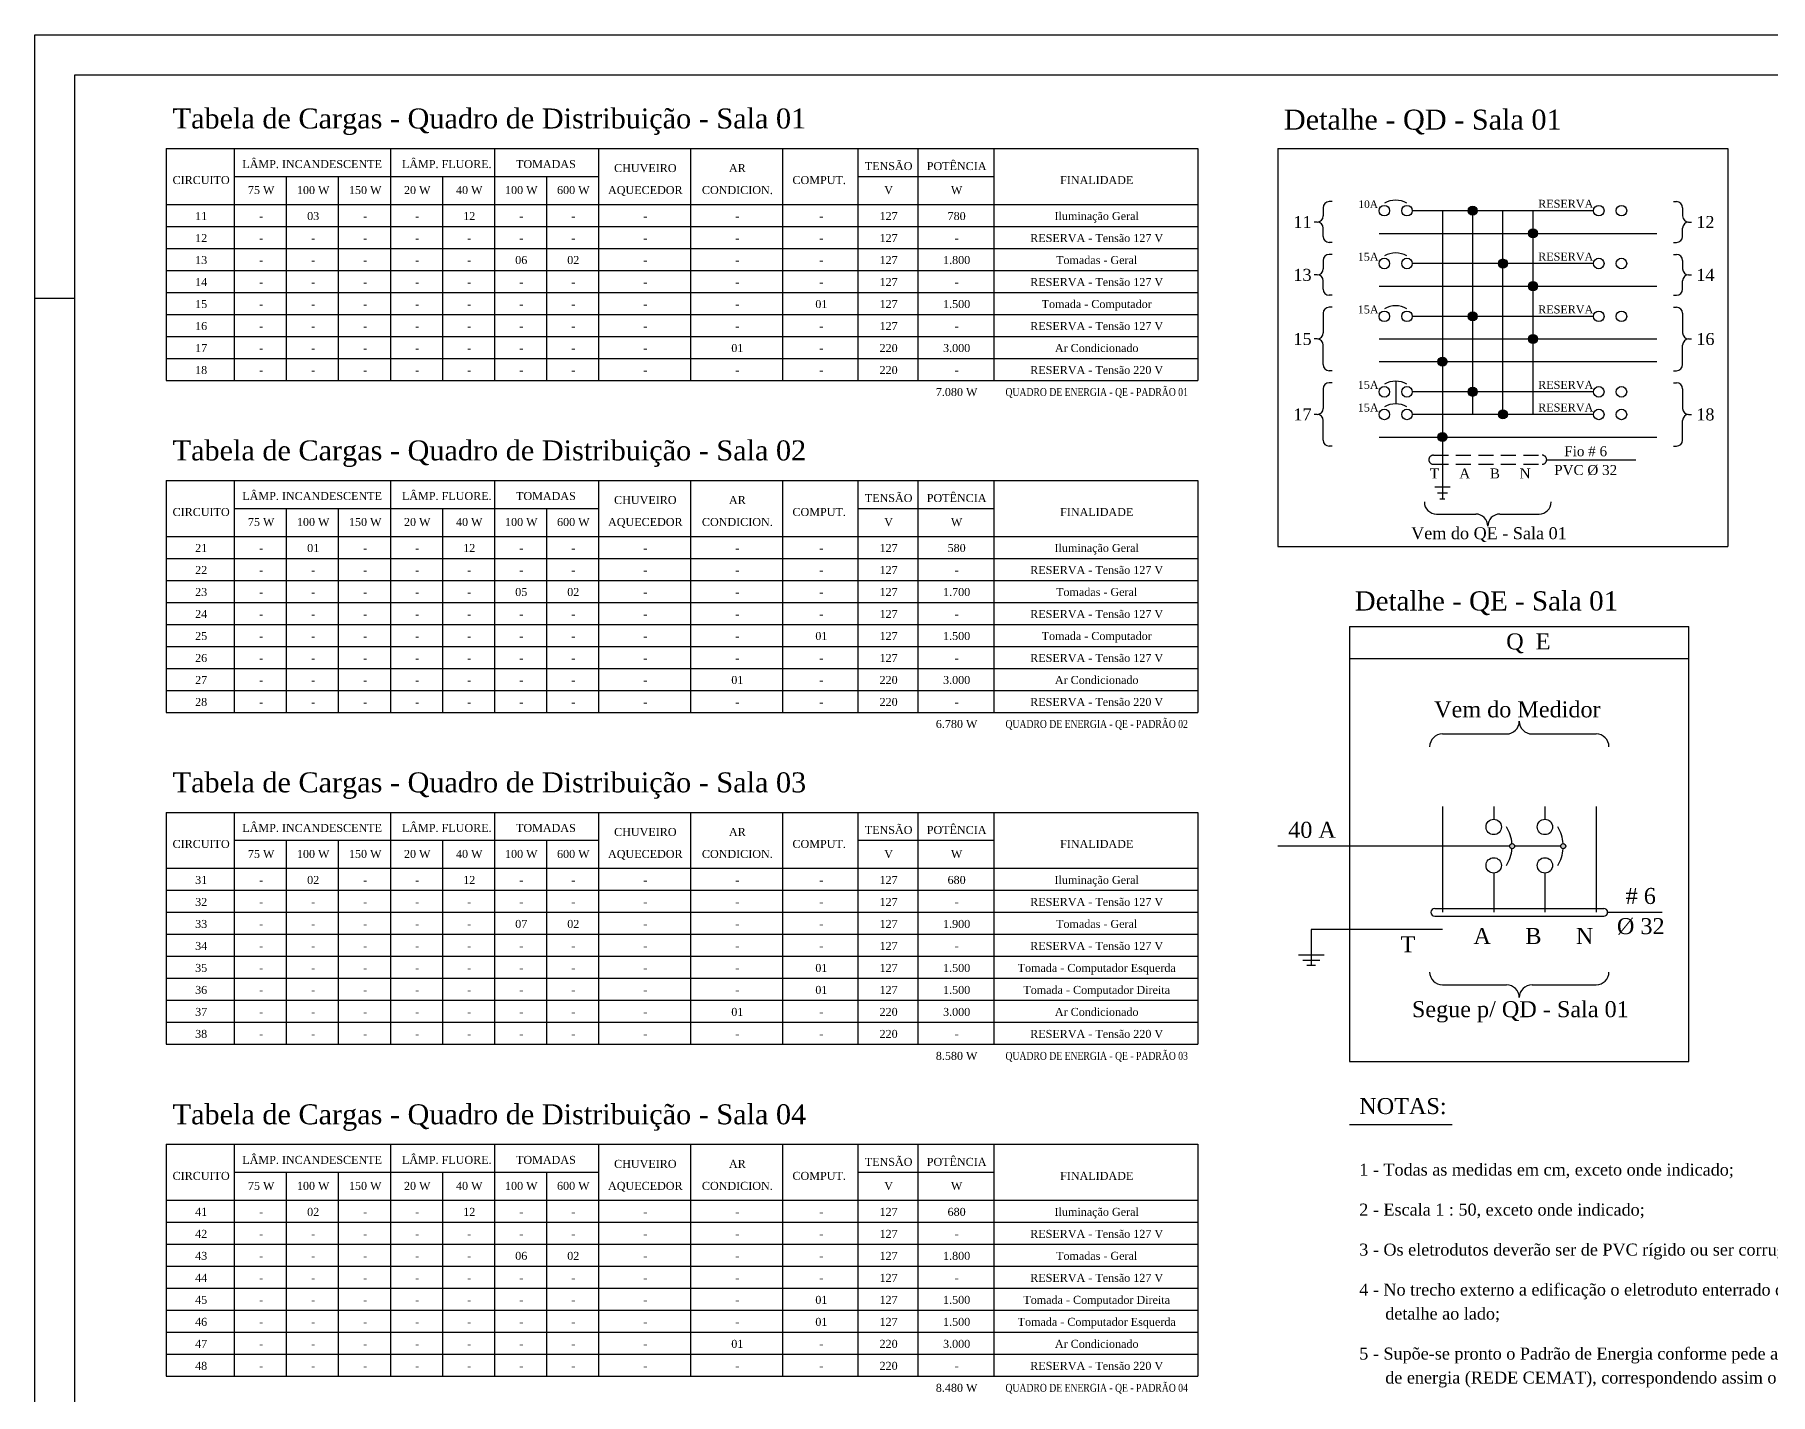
# Model space of a CAD drawing. Header units: millimetres. Extents: x 8900 to 13100, y 733 to 4033.
# Drawn here: x 8975 to 11143, y 2333 to 4033 of the extents above; entities that cross this region are included whole.
import ezdxf
from ezdxf.enums import TextEntityAlignment as Align

# ---------------------------------------------------------------- set-up
doc = ezdxf.new("R2010")
doc.units = ezdxf.units.MM
doc.linetypes.add('HIDDEN', pattern=[0.375, 0.25, -0.125])
for name, color, linetype in [('002 - 0.150', 2, 'Continuous'), ('003 - 0.250', 3, 'Continuous'), ('004 - 0.350', 4, 'Continuous'), ('006 - 0.500', 6, 'Continuous'), ('010 - 0.050', 10, 'Continuous'), ('014 - 1.000', 14, 'Continuous')]:
    doc.layers.add(name, color=color, linetype=linetype)
doc.styles.add('style1', font='BOOKOS.TTF')
doc.styles.add('style2', font='BOOKOSBI.TTF')

msp = doc.modelspace()

# ---------------------------------------------------------------- hatches: boundary and pattern name
at = {"layer": '004 - 0.350', "ltscale": 2.5}
for points in [[(10777.18, 3812.88, 1), (10765.86, 3812.88, 1)], [(10852.66, 3784.58, 1), (10841.34, 3784.58, 1)], [(10814.92, 3746.85, 1), (10803.6, 3746.85, 1)], [(10852.66, 3718.54, 1), (10841.34, 3718.54, 1)], [(10777.18, 3680.81, 1), (10765.86, 3680.81, 1)], [(10852.66, 3652.51, 1), (10841.34, 3652.51, 1)], [(10739.45, 3624.2, 1), (10728.13, 3624.2, 1)], [(10777.18, 3586.47, 1), (10765.86, 3586.47, 1)], [(10814.92, 3558.17, 1), (10803.6, 3558.17, 1)], [(10739.45, 3529.86, 1), (10728.13, 3529.86, 1)]]:
    msp.add_hatch(color=256, dxfattribs=at).paths.add_polyline_path(points)
at = {"layer": '010 - 0.050', "ltscale": 2.5}
h = msp.add_hatch(color=256, dxfattribs=at)
h.paths.add_polyline_path([(10817.56, 3018.41, 1), (10823.96, 3018.41, 1)])
h.paths.add_polyline_path([(10881.56, 3018.41, 1), (10887.96, 3018.41, 1)])

# ---------------------------------------------------------------- linework, layer by layer
at = {"layer": '002 - 0.150'}
for p, q in [((8974.75, 4032.94), (13099.75, 4032.94)), ((8974.75, 2204.55), (8974.75, 4032.94))]:
    msp.add_line(p, q, dxfattribs=at)
at = {"layer": '002 - 0.150', "ltscale": 2.5}
for p, q in [((10528.13, 3890.71), (10528.13, 3393.07)), ((10528.13, 3890.71), (11090.39, 3890.71)), ((11090.39, 3890.71), (11090.39, 3393.07)), ((9139.13, 3793.21), (10428.13, 3793.21)), ((9139.13, 3765.71), (10428.13, 3765.71)), ((9139.13, 3738.21), (10428.13, 3738.21)), ((9139.13, 3710.71), (10428.13, 3710.71)), ((9024.75, 3702.94), (8974.75, 3702.94)), ((9139.13, 3683.21), (10428.13, 3683.21)), ((9139.13, 3655.71), (10428.13, 3655.71)), ((9139.13, 3628.21), (10428.13, 3628.21)), ((10528.13, 3393.07), (11090.39, 3393.07)), ((9139.13, 3378.21), (10428.13, 3378.21)), ((9139.13, 3350.71), (10428.13, 3350.71)), ((9139.13, 3323.21), (10428.13, 3323.21)), ((9139.13, 3295.71), (10428.13, 3295.71)), ((10617.78, 3293.07), (10617.78, 2749.07)), ((10617.78, 3293.07), (11041.78, 3293.07)), ((11041.78, 2749.07), (11041.78, 3293.07)), ((9139.13, 3268.21), (10428.13, 3268.21)), ((10617.78, 3253.07), (11041.78, 3253.07)), ((9139.13, 3240.71), (10428.13, 3240.71)), ((9139.13, 3213.21), (10428.13, 3213.21)), ((9139.13, 2963.21), (10428.13, 2963.21)), ((9139.13, 2935.71), (10428.13, 2935.71)), ((9139.13, 2908.21), (10428.13, 2908.21)), ((9139.13, 2880.71), (10428.13, 2880.71)), ((9139.13, 2853.21), (10428.13, 2853.21)), ((9139.13, 2825.71), (10428.13, 2825.71)), ((9139.13, 2798.21), (10428.13, 2798.21)), ((10617.78, 2749.07), (11041.78, 2749.07)), ((9139.13, 2548.21), (10428.13, 2548.21)), ((9139.13, 2520.71), (10428.13, 2520.71)), ((9139.13, 2493.21), (10428.13, 2493.21)), ((9139.13, 2465.71), (10428.13, 2465.71)), ((9139.13, 2438.21), (10428.13, 2438.21)), ((9139.13, 2410.71), (10428.13, 2410.71)), ((9139.13, 2383.21), (10428.13, 2383.21))]:
    msp.add_line(p, q, dxfattribs=at)
at = {"layer": '003 - 0.250', "ltscale": 2.5}
for p, q in [((10596.05, 3824.2), (10592.28, 3824.2)), ((11022.47, 3824.2), (11026.24, 3824.2)), ((11022.47, 3824.2), (11022.47, 3824.2)), ((10577.18, 3798.73), (10573.41, 3798.73)), ((10577.18, 3798.73), (10573.41, 3798.73)), ((10584.73, 3816.66), (10584.73, 3806.28)), ((11033.79, 3816.66), (11033.79, 3806.28)), ((11041.34, 3798.73), (11045.11, 3798.73)), ((11041.34, 3798.73), (11045.11, 3798.73)), ((10584.73, 3780.81), (10584.73, 3791.19)), ((11033.79, 3780.81), (11033.79, 3791.19)), ((10596.05, 3773.26), (10592.28, 3773.26)), ((10596.05, 3758.17), (10592.28, 3758.17)), ((11022.47, 3773.26), (11026.24, 3773.26)), ((11022.47, 3773.26), (11022.47, 3773.26)), ((11022.47, 3758.17), (11026.24, 3758.17)), ((11022.47, 3758.17), (11022.47, 3758.17)), ((10577.18, 3732.69), (10573.41, 3732.69)), ((10577.18, 3732.69), (10573.41, 3732.69)), ((10584.73, 3750.62), (10584.73, 3740.24)), ((11033.79, 3750.62), (11033.79, 3740.24)), ((11041.34, 3732.69), (11045.11, 3732.69)), ((11041.34, 3732.69), (11045.11, 3732.69)), ((10584.73, 3714.77), (10584.73, 3725.15)), ((11033.79, 3714.77), (11033.79, 3725.15)), ((10596.05, 3707.22), (10592.28, 3707.22)), ((10596.05, 3692.13), (10592.28, 3692.13)), ((11022.47, 3707.22), (11026.24, 3707.22)), ((11022.47, 3707.22), (11022.47, 3707.22)), ((11022.47, 3692.13), (11026.24, 3692.13)), ((11022.47, 3692.13), (11022.47, 3692.13)), ((10584.73, 3684.58), (10584.73, 3660.05)), ((11033.79, 3684.58), (11033.79, 3660.05)), ((10577.18, 3652.51), (10573.41, 3652.51)), ((10577.18, 3652.51), (10573.41, 3652.51)), ((10584.73, 3620.43), (10584.73, 3644.96)), ((11033.79, 3620.43), (11033.79, 3644.96)), ((11041.34, 3652.51), (11045.11, 3652.51)), ((11041.34, 3652.51), (11045.11, 3652.51)), ((10596.05, 3612.88), (10592.28, 3612.88)), ((11022.47, 3612.88), (11026.24, 3612.88)), ((11022.47, 3612.88), (11022.47, 3612.88)), ((10584.73, 3590.24), (10584.73, 3565.71)), ((10596.05, 3597.79), (10592.28, 3597.79)), ((11022.47, 3597.79), (11026.24, 3597.79)), ((11033.79, 3590.24), (11033.79, 3565.71)), ((10577.18, 3558.17), (10573.41, 3558.17)), ((10577.18, 3558.17), (10573.41, 3558.17)), ((11041.34, 3558.17), (11045.11, 3558.17)), ((11041.34, 3558.17), (11045.11, 3558.17)), ((10584.73, 3526.09), (10584.73, 3550.62)), ((11033.79, 3526.09), (11033.79, 3550.62)), ((10596.05, 3518.54), (10592.28, 3518.54)), ((11022.47, 3518.54), (11026.24, 3518.54)), ((10726.24, 3433.64), (10775.3, 3433.64)), ((10805.49, 3433.64), (10854.54, 3433.64)), ((10733.78, 3158.67), (10813.78, 3158.67)), ((10845.78, 3158.67), (10925.78, 3158.67)), ((10733.78, 2845.07), (10813.78, 2845.07)), ((10845.78, 2845.07), (10925.78, 2845.07))]:
    msp.add_line(p, q, dxfattribs=at)
for centre, radius, start, end in [((10592.28, 3816.66), 7.55, 90, 180), ((11026.24, 3816.66), 7.55, 0, 90), ((10577.18, 3806.28), 7.55, 270, 0), ((10577.18, 3791.19), 7.55, 0, 90), ((11041.34, 3806.28), 7.55, 180, 270), ((11041.34, 3791.19), 7.55, 90, 180), ((10592.28, 3780.81), 7.55, 180, 270), ((11026.24, 3780.81), 7.55, 270, 0), ((10592.28, 3750.62), 7.55, 90, 180), ((11026.24, 3750.62), 7.55, 0, 90), ((10577.18, 3740.24), 7.55, 270, 0), ((10577.18, 3725.15), 7.55, 0, 90), ((11041.34, 3740.24), 7.55, 180, 270), ((11041.34, 3725.15), 7.55, 90, 180), ((10592.28, 3714.77), 7.55, 180, 270), ((11026.24, 3714.77), 7.55, 270, 0), ((10592.28, 3684.58), 7.55, 90, 180), ((11026.24, 3684.58), 7.55, 0, 90), ((10577.18, 3660.05), 7.55, 270, 0), ((10577.18, 3644.96), 7.55, 0, 90), ((11041.34, 3660.05), 7.55, 180, 270), ((11041.34, 3644.96), 7.55, 90, 180), ((10592.28, 3620.43), 7.55, 180, 270), ((11026.24, 3620.43), 7.55, 270, 0), ((10592.28, 3590.24), 7.55, 90, 180), ((11026.24, 3590.24), 7.55, 0, 90), ((10577.18, 3565.71), 7.55, 270, 0), ((10577.18, 3550.62), 7.55, 0, 90), ((11041.34, 3565.71), 7.55, 180, 270), ((11041.34, 3550.62), 7.55, 90, 180), ((10592.28, 3526.09), 7.55, 180, 270), ((11026.24, 3526.09), 7.55, 270, 0), ((10726.24, 3448.73), 15.09, 180, 270), ((10854.54, 3448.73), 15.09, 270, 0), ((10775.3, 3418.54), 15.09, 0, 90), ((10805.49, 3418.54), 15.09, 90, 180), ((10813.78, 3174.67), 16, 270, 0), ((10845.78, 3174.67), 16, 180, 270), ((10733.78, 3142.67), 16, 90, 180), ((10925.78, 3142.67), 16, 0, 90), ((10733.78, 2861.07), 16, 180, 270), ((10813.78, 2829.07), 16, 0, 90), ((10845.78, 2829.07), 16, 90, 180), ((10925.78, 2861.07), 16, 270, 0)]:
    msp.add_arc(centre, radius, start, end, dxfattribs=at)
at = {"layer": '004 - 0.350', "ltscale": 2.5}
for p, q in [((9139.13, 3890.71), (10428.13, 3890.71)), ((9139.13, 3890.71), (9139.13, 3600.71)), ((9224.13, 3890.71), (9224.13, 3600.71)), ((9419.13, 3890.71), (9419.13, 3600.71)), ((9549.13, 3890.71), (9549.13, 3600.71)), ((9679.13, 3890.71), (9679.13, 3600.71)), ((9794.13, 3890.71), (9794.13, 3600.71)), ((9909.13, 3890.71), (9909.13, 3600.71)), ((10003.13, 3890.71), (10003.13, 3600.71)), ((10078.13, 3890.71), (10078.13, 3600.71)), ((10173.13, 3890.71), (10173.13, 3600.71)), ((10428.13, 3890.71), (10428.13, 3600.71)), ((9224.13, 3855.71), (9679.13, 3855.71)), ((9289.13, 3855.71), (9289.13, 3600.71)), ((9354.13, 3855.71), (9354.13, 3600.71)), ((9484.13, 3855.71), (9484.13, 3600.71)), ((9614.13, 3855.71), (9614.13, 3600.71)), ((10003.13, 3855.71), (10173.13, 3855.71)), ((9139.13, 3820.71), (10428.13, 3820.71)), ((10922.47, 3812.88), (10696.05, 3812.88)), ((10733.79, 3812.88), (10733.79, 3452.51)), ((10771.52, 3558.17), (10771.52, 3812.88)), ((10809.26, 3558.17), (10809.26, 3812.88)), ((10847, 3558.17), (10847, 3812.88)), ((10654.54, 3784.58), (11001.71, 3784.58)), ((10922.47, 3746.85), (10696.05, 3746.85)), ((10654.54, 3718.54), (11001.71, 3718.54)), ((10922.47, 3680.81), (10696.05, 3680.81)), ((10654.54, 3652.51), (11001.71, 3652.51)), ((10654.54, 3624.2), (11001.71, 3624.2)), ((9139.13, 3600.71), (10428.13, 3600.71)), ((10922.47, 3586.47), (10696.05, 3586.47)), ((10922.47, 3558.17), (10696.05, 3558.17)), ((10654.54, 3529.86), (11001.71, 3529.86)), ((9139.13, 3475.71), (9139.13, 3185.71)), ((9139.13, 3475.71), (10428.13, 3475.71)), ((9224.13, 3475.71), (9224.13, 3185.71)), ((9419.13, 3475.71), (9419.13, 3185.71)), ((9549.13, 3475.71), (9549.13, 3185.71)), ((9679.13, 3475.71), (9679.13, 3185.71)), ((9794.13, 3475.71), (9794.13, 3185.71)), ((9909.13, 3475.71), (9909.13, 3185.71)), ((10003.13, 3475.71), (10003.13, 3185.71)), ((10078.13, 3475.71), (10078.13, 3185.71)), ((10173.13, 3475.71), (10173.13, 3185.71)), ((10428.13, 3475.71), (10428.13, 3185.71)), ((10724.35, 3467.6), (10743.22, 3467.6)), ((10727.5, 3460.05), (10740.08, 3460.05)), ((10730.64, 3452.51), (10736.93, 3452.51)), ((9224.13, 3440.71), (9679.13, 3440.71)), ((9289.13, 3440.71), (9289.13, 3185.71)), ((9354.13, 3440.71), (9354.13, 3185.71)), ((9484.13, 3440.71), (9484.13, 3185.71)), ((9614.13, 3440.71), (9614.13, 3185.71)), ((10003.13, 3440.71), (10173.13, 3440.71)), ((9139.13, 3405.71), (10428.13, 3405.71)), ((9139.13, 3185.71), (10428.13, 3185.71)), ((9139.13, 3060.71), (10428.13, 3060.71)), ((9139.13, 3060.71), (9139.13, 2770.71)), ((9224.13, 3060.71), (9224.13, 2770.71)), ((9419.13, 3060.71), (9419.13, 2770.71)), ((9549.13, 3060.71), (9549.13, 2770.71)), ((9679.13, 3060.71), (9679.13, 2770.71)), ((9794.13, 3060.71), (9794.13, 2770.71)), ((9909.13, 3060.71), (9909.13, 2770.71)), ((10003.13, 3060.71), (10003.13, 2770.71)), ((10078.13, 3060.71), (10078.13, 2770.71)), ((10173.13, 3060.71), (10173.13, 2770.71)), ((10428.13, 3060.71), (10428.13, 2770.71)), ((10733.78, 3068.01), (10733.78, 2984.81)), ((10797.78, 3068.01), (10797.78, 3052.01)), ((10861.78, 3068.01), (10861.78, 3052.01)), ((10925.78, 3068.01), (10925.78, 2984.81)), ((9224.13, 3025.71), (9679.13, 3025.71)), ((9289.13, 3025.71), (9289.13, 2770.71)), ((9354.13, 3025.71), (9354.13, 2770.71)), ((9484.13, 3025.71), (9484.13, 2770.71)), ((9614.13, 3025.71), (9614.13, 2770.71)), ((10003.13, 3025.71), (10173.13, 3025.71)), ((9139.13, 2990.71), (10428.13, 2990.71)), ((10733.78, 2984.81), (10733.78, 2935.74)), ((10797.78, 2984.81), (10797.78, 2935.74)), ((10861.78, 2984.81), (10861.78, 2935.74)), ((10925.78, 2984.81), (10925.78, 2935.74)), ((10733.78, 2914.41), (10569.78, 2914.41)), ((10569.78, 2914.41), (10569.78, 2869.61)), ((10553.78, 2882.41), (10585.78, 2882.41)), ((10559.12, 2876.01), (10580.45, 2876.01)), ((10564.45, 2869.61), (10575.12, 2869.61)), ((9139.13, 2770.71), (10428.13, 2770.71)), ((9139.13, 2645.71), (10428.13, 2645.71)), ((9139.13, 2645.71), (9139.13, 2355.71)), ((9224.13, 2645.71), (9224.13, 2355.71)), ((9419.13, 2645.71), (9419.13, 2355.71)), ((9549.13, 2645.71), (9549.13, 2355.71)), ((9679.13, 2645.71), (9679.13, 2355.71)), ((9794.13, 2645.71), (9794.13, 2355.71)), ((9909.13, 2645.71), (9909.13, 2355.71)), ((10003.13, 2645.71), (10003.13, 2355.71)), ((10078.13, 2645.71), (10078.13, 2355.71)), ((10173.13, 2645.71), (10173.13, 2355.71)), ((10428.13, 2645.71), (10428.13, 2355.71)), ((9224.13, 2610.71), (9679.13, 2610.71)), ((9289.13, 2610.71), (9289.13, 2355.71)), ((9354.13, 2610.71), (9354.13, 2355.71)), ((9484.13, 2610.71), (9484.13, 2355.71)), ((9614.13, 2610.71), (9614.13, 2355.71)), ((10003.13, 2610.71), (10173.13, 2610.71)), ((9139.13, 2575.71), (10428.13, 2575.71)), ((9139.13, 2355.71), (10428.13, 2355.71))]:
    msp.add_line(p, q, dxfattribs=at)
at = {"layer": '004 - 0.350', "linetype": 'HIDDEN', "ltscale": 110}
msp.add_line((10675.3, 3599.68), (10675.3, 3571.37), dxfattribs=at)
at = {"layer": '004 - 0.350', "ltscale": 2.5}
for points in [[(10603.6, 3812.88, 0, 7.55, 0), (10626.24, 3812.88, 0, 0, 0), (10654.54, 3812.88, 0, 0, 0)], [(11014.92, 3812.88, 0, 7.55, 0), (10992.28, 3812.88, 0, 0, 0), (10963.98, 3812.88, 0, 0, 0)], [(10603.6, 3784.58, 0, 7.55, 0), (10626.24, 3784.58, 0, 0, 0), (10654.54, 3784.58, 0, 0, 0)], [(11014.92, 3784.58, 0, 7.55, 0), (10992.28, 3784.58, 0, 0, 0), (10963.98, 3784.58, 0, 0, 0)], [(10603.6, 3746.85, 0, 7.55, 0), (10626.24, 3746.85, 0, 0, 0), (10654.54, 3746.85, 0, 0, 0)], [(11014.92, 3746.85, 0, 7.55, 0), (10992.28, 3746.85, 0, 0, 0), (10963.98, 3746.85, 0, 0, 0)], [(10603.6, 3718.54, 0, 7.55, 0), (10626.24, 3718.54, 0, 0, 0), (10654.54, 3718.54, 0, 0, 0)], [(11014.92, 3718.54, 0, 7.55, 0), (10992.28, 3718.54, 0, 0, 0), (10963.98, 3718.54, 0, 0, 0)], [(10603.6, 3680.81, 0, 7.55, 0), (10626.24, 3680.81, 0, 0, 0), (10654.54, 3680.81, 0, 0, 0)], [(11014.92, 3680.81, 0, 7.55, 0), (10992.28, 3680.81, 0, 0, 0), (10963.98, 3680.81, 0, 0, 0)], [(10603.6, 3652.51, 0, 7.55, 0), (10626.24, 3652.51, 0, 0, 0), (10696.05, 3652.51, 0, 0, 0)], [(11014.92, 3652.51, 0, 7.55, 0), (10992.28, 3652.51, 0, 0, 0), (10922.47, 3652.51, 0, 0, 0)], [(10603.6, 3624.2, 0, 7.55, 0), (10626.24, 3624.2, 0, 0, 0), (10696.05, 3624.2, 0, 0, 0)], [(11014.92, 3624.2, 0, 7.55, 0), (10992.28, 3624.2, 0, 0, 0), (10922.47, 3624.2, 0, 0, 0)], [(10603.6, 3586.47, 0, 7.55, 0), (10626.24, 3586.47, 0, 0, 0), (10654.54, 3586.47, 0, 0, 0)], [(11014.92, 3586.47, 0, 7.55, 0), (10992.28, 3586.47, 0, 0, 0), (10963.98, 3586.47, 0, 0, 0)], [(10603.6, 3558.17, 0, 7.55, 0), (10626.24, 3558.17, 0, 0, 0), (10654.54, 3558.17, 0, 0, 0)], [(10771.52, 3448.73, 0, 7.55, 0), (10771.52, 3471.37, 0, 0, 0), (10771.52, 3558.17, 0, 0, 0)], [(10809.26, 3448.73, 0, 7.55, 0), (10809.26, 3471.37, 0, 0, 0), (10809.26, 3558.17, 0, 0, 0)], [(10847, 3448.73, 0, 7.55, 0), (10847, 3471.37, 0, 0, 0), (10847, 3558.17, 0, 0, 0)], [(11014.92, 3558.17, 0, 7.55, 0), (10992.28, 3558.17, 0, 0, 0), (10963.98, 3558.17, 0, 0, 0)], [(10603.6, 3529.86, 0, 7.55, 0), (10626.24, 3529.86, 0, 0, 0), (10696.05, 3529.86, 0, 0, 0)], [(11014.92, 3529.86, 0, 7.55, 0), (10992.28, 3529.86, 0, 0, 0), (10922.47, 3529.86, 0, 0, 0)], [(10733.78, 3068.01, 0, 10.67, 0), (10733.78, 3100.01, 0, 0, 0), (10733.78, 3142.67, 0, 0, 0)], [(10797.78, 3068.01, 0, 10.67, 0), (10797.78, 3100.01, 0, 0, 0), (10797.78, 3142.67, 0, 0, 0)], [(10861.78, 3068.01, 0, 10.67, 0), (10861.78, 3100.01, 0, 0, 0), (10861.78, 3142.67, 0, 0, 0)], [(10925.78, 3068.01, 0, 10.67, 0), (10925.78, 3100.01, 0, 0, 0), (10925.78, 3142.67, 0, 0, 0)], [(10733.78, 2861.07, 0, 10.67, 0), (10733.78, 2893.07, 0, 0, 0), (10733.78, 2935.74, 0, 0, 0)], [(10797.78, 2861.07, 0, 10.67, 0), (10797.78, 2893.07, 0, 0, 0), (10797.78, 2935.74, 0, 0, 0)], [(10861.78, 2861.07, 0, 10.67, 0), (10861.78, 2893.07, 0, 0, 0), (10861.78, 2935.74, 0, 0, 0)], [(10925.78, 2861.07, 0, 10.67, 0), (10925.78, 2893.07, 0, 0, 0), (10925.78, 2935.74, 0, 0, 0)]]:
    msp.add_lwpolyline(points, format="xyseb", dxfattribs=at)
for centre, radius in [((10661.15, 3812.88), 6.6), ((10689.45, 3812.88), 6.6), ((10771.52, 3812.88), 5.66), ((10929.07, 3812.88), 6.6), ((10957.37, 3812.88), 6.6), ((10847, 3784.58), 5.66), ((10661.15, 3746.85), 6.6), ((10689.45, 3746.85), 6.6), ((10809.26, 3746.85), 5.66), ((10929.07, 3746.85), 6.6), ((10957.37, 3746.85), 6.6), ((10847, 3718.54), 5.66), ((10661.15, 3680.81), 6.6), ((10689.45, 3680.81), 6.6), ((10929.07, 3680.81), 6.6), ((10957.37, 3680.81), 6.6), ((10771.52, 3680.81), 5.66), ((10847, 3652.51), 5.66), ((10733.79, 3624.2), 5.66), ((10661.15, 3586.47), 6.6), ((10689.45, 3586.47), 6.6), ((10771.52, 3586.47), 5.66), ((10929.07, 3586.47), 6.6), ((10929.07, 3586.47), 6.6), ((10957.37, 3586.47), 6.6), ((10661.15, 3558.17), 6.6), ((10689.45, 3558.17), 6.6), ((10809.26, 3558.17), 5.66), ((10929.07, 3558.17), 6.6), ((10957.37, 3558.17), 6.6), ((10733.79, 3529.86), 5.66), ((10797.78, 3042.41), 9.6), ((10861.78, 3042.41), 9.6), ((10797.78, 2994.41), 9.6), ((10861.78, 2994.41), 9.6)]:
    msp.add_circle(centre, radius, dxfattribs=at)
for centre, radius, start, end in [((10675.3, 3797.67), 28.42, 60.13717, 119.86283), ((10675.3, 3731.63), 28.42, 60.13717, 119.86283), ((10675.3, 3665.6), 28.42, 60.13717, 119.86283), ((10675.3, 3571.26), 28.42, 60.13717, 119.86283), ((10675.3, 3542.95), 28.42, 60.13717, 119.86283), ((10775.97, 3018.41), 44.78, 4.09498, 32.40612), ((10839.97, 3018.41), 44.78, 4.09498, 32.40612), ((10775.97, 3018.41), 44.78, 327.59388, 355.90502), ((10839.97, 3018.41), 44.78, 327.59388, 355.90502)]:
    msp.add_arc(centre, radius, start, end, dxfattribs=at)
at = {"layer": '006 - 0.500', "linetype": 'HIDDEN', "ltscale": 75}
for p, q in [((10722.47, 3507.18), (10858.32, 3507.18)), ((10722.47, 3495.86), (10858.32, 3495.86))]:
    msp.add_line(p, q, dxfattribs=at)
at = {"layer": '006 - 0.500', "ltscale": 2.5}
for p, q in [((10863.98, 3501.52), (10975.29, 3501.52)), ((10724.18, 2940.54), (10935.38, 2940.54)), ((10724.18, 2930.94), (10935.38, 2930.94)), ((10940.18, 2935.74), (11008.13, 2935.74))]:
    msp.add_line(p, q, dxfattribs=at)
at = {"layer": '006 - 0.500'}
msp.add_line((10617.78, 2670.51, -586.7), (10745.82, 2670.51, -586.7), dxfattribs=at)
at = {"layer": '006 - 0.500', "linetype": 'HIDDEN', "ltscale": 75}
for centre, start, end in [((10722.47, 3501.52), 90, 270), ((10858.32, 3501.52), 270, 90)]:
    msp.add_arc(centre, 5.66, start, end, dxfattribs=at)
at = {"layer": '006 - 0.500', "ltscale": 2.5}
for centre, start, end in [((10724.18, 2935.74), 90, 270), ((10935.38, 2935.74), 270, 90)]:
    msp.add_arc(centre, 4.8, start, end, dxfattribs=at)
at = {"layer": '010 - 0.050', "ltscale": 2.5}
for p, q in [((10817.56, 3018.41), (10528.13, 3018.41)), ((10881.56, 3018.41), (10823.96, 3018.41)), ((10717.78, 2861.07), (10717.78, 2861.07)), ((10941.78, 2861.07), (10941.78, 2861.07)), ((10829.78, 2829.07), (10829.78, 2829.07)), ((10829.78, 2829.07), (10829.78, 2829.07))]:
    msp.add_line(p, q, dxfattribs=at)
for centre in [(10820.76, 3018.41), (10884.76, 3018.41)]:
    msp.add_circle(centre, 3.2, dxfattribs=at)
msp.add_arc((10845.78, 2829.07), 16, 180, 180, dxfattribs=at)
at = {"layer": '014 - 1.000'}
msp.add_lwpolyline([(9024.75, 3982.94), (13049.75, 3982.94), (13049.75, 782.94), (9024.75, 782.94)], close=True, dxfattribs=at)

# ---------------------------------------------------------------- texts
at = {"layer": '010 - 0.050', "style": 'style2'}
for s, height, p in [('Tabela de Cargas - Quadro de Distribuição - Sala 01', 25, (9147.07, 3915.68)), ('Detalhe - QD - Sala 01', 25, (10535.62, 3914.27)), ('Tabela de Cargas - Quadro de Distribuição - Sala 02', 25, (9147.07, 3500.68)), ('Detalhe - QE - Sala 01', 24, (10624.13, 3313.05)), ('Tabela de Cargas - Quadro de Distribuição - Sala 03', 25, (9147.07, 3085.68)), ('Tabela de Cargas - Quadro de Distribuição - Sala 04', 25, (9147.07, 2670.68))]:
    msp.add_text(s, height=height, dxfattribs=at).set_placement(p)
at = {"layer": '010 - 0.050', "ltscale": 2.5, "style": 'style1'}
for s, height, p in [('LÂMP. INCANDESCENTE', 10, (9321.41, 3863.21)), ('LÂMP. FLUORE.', 10, (9489.64, 3863.21)), ('TOMADAS', 10, (9613.5, 3863.21)), ('CHUVEIRO', 10, (9737.72, 3858.21)), ('AR', 10, (9852.72, 3858.21)), ('TENSÃO', 10, (10041.72, 3860.71)), ('POTÊNCIA', 10, (10126.72, 3860.71)), ('CIRCUITO', 10, (9182.72, 3843.21)), ('75 W', 10, (9257.72, 3830.71)), ('100 W', 10, (9322.72, 3830.71)), ('150 W', 10, (9387.72, 3830.71)), ('20 W', 10, (9452.72, 3830.71)), ('40 W', 10, (9517.72, 3830.71)), ('100 W', 10, (9582.72, 3830.71)), ('600 W', 10, (9647.72, 3830.71)), ('AQUECEDOR', 10, (9737.72, 3830.71)), ('CONDICION.', 10, (9852.72, 3830.71)), ('COMPUT.', 10, (9954.94, 3843.21)), ('V', 10, (10041.72, 3830.71)), ('W', 10, (10126.72, 3830.71)), ('FINALIDADE', 10, (10301.72, 3843.21)), ('10A', 9.434, (10640.96, 3813.54)), ('RESERVA', 10, (10887.81, 3813.54)), ('11', 10, (9182.72, 3798.21)), ('-', 10, (9257.72, 3798.21)), ('03', 10, (9322.72, 3798.21)), ('-', 10, (9387.72, 3798.21)), ('-', 10, (9452.72, 3798.21)), ('12', 10, (9517.72, 3798.21)), ('-', 10, (9582.72, 3798.21)), ('-', 10, (9647.72, 3798.21)), ('-', 10, (9737.72, 3798.21)), ('-', 10, (9852.72, 3798.21)), ('-', 10, (9957.72, 3798.21)), ('127', 10, (10041.72, 3798.21)), ('780', 10, (10126.72, 3798.21)), ('Iluminação Geral', 10, (10301.72, 3798.21)), ('11', 15, (10558.93, 3786.74)), ('12', 15, (11062.32, 3786.74)), ('12', 10, (9182.72, 3770.71)), ('-', 10, (9257.72, 3770.71)), ('-', 10, (9322.72, 3770.71)), ('-', 10, (9387.72, 3770.71)), ('-', 10, (9452.72, 3770.71)), ('-', 10, (9517.72, 3770.71)), ('-', 10, (9582.72, 3770.71)), ('-', 10, (9647.72, 3770.71)), ('-', 10, (9737.72, 3770.71)), ('-', 10, (9852.72, 3770.71)), ('-', 10, (9957.72, 3770.71)), ('127', 10, (10041.72, 3770.71)), ('-', 10, (10126.72, 3770.71)), ('RESERVA - Tensão 127 V', 10, (10301.72, 3770.71)), ('13', 10, (9182.72, 3743.21)), ('06', 10, (9582.72, 3743.21)), ('02', 10, (9647.72, 3743.21)), ('127', 10, (10041.72, 3743.21)), ('1.800', 10, (10126.72, 3743.21)), ('Tomadas - Geral', 10, (10301.72, 3743.21)), ('15A', 10, (10640.96, 3747.5)), ('RESERVA', 10, (10887.81, 3747.5)), ('-', 10, (9257.72, 3743.21)), ('-', 10, (9322.72, 3743.21)), ('-', 10, (9387.72, 3743.21)), ('-', 10, (9452.72, 3743.21)), ('-', 10, (9517.72, 3743.21)), ('-', 10, (9737.72, 3743.21)), ('-', 10, (9852.72, 3743.21)), ('-', 10, (9957.72, 3743.21)), ('13', 15, (10558.93, 3720.7)), ('14', 15, (11062.32, 3720.7)), ('14', 10, (9182.72, 3715.71)), ('-', 10, (9257.72, 3715.71)), ('-', 10, (9322.72, 3715.71)), ('-', 10, (9387.72, 3715.71)), ('-', 10, (9452.72, 3715.71)), ('-', 10, (9517.72, 3715.71)), ('-', 10, (9582.72, 3715.71)), ('-', 10, (9647.72, 3715.71)), ('-', 10, (9737.72, 3715.71)), ('-', 10, (9852.72, 3715.71)), ('-', 10, (9957.72, 3715.71)), ('127', 10, (10041.72, 3715.71)), ('-', 10, (10126.72, 3715.71)), ('RESERVA - Tensão 127 V', 10, (10301.72, 3715.71)), ('15', 10, (9182.72, 3688.21)), ('-', 10, (9257.72, 3688.21)), ('-', 10, (9322.72, 3688.21)), ('-', 10, (9387.72, 3688.21)), ('-', 10, (9452.72, 3688.21)), ('-', 10, (9517.72, 3688.21)), ('-', 10, (9582.72, 3688.21)), ('-', 10, (9647.72, 3688.21)), ('-', 10, (9737.72, 3688.21)), ('-', 10, (9852.72, 3688.21)), ('01', 10, (9957.72, 3688.21)), ('127', 10, (10041.72, 3688.21)), ('1.500', 10, (10126.72, 3688.21)), ('Tomada - Computador', 10, (10301.72, 3688.21)), ('15A', 10, (10640.96, 3681.46)), ('RESERVA', 10, (10887.81, 3681.46)), ('16', 10, (9182.72, 3660.71)), ('-', 10, (9257.72, 3660.71)), ('-', 10, (9322.72, 3660.71)), ('-', 10, (9387.72, 3660.71)), ('-', 10, (9452.72, 3660.71)), ('-', 10, (9517.72, 3660.71)), ('-', 10, (9582.72, 3660.71)), ('-', 10, (9647.72, 3660.71)), ('-', 10, (9737.72, 3660.71)), ('-', 10, (9852.72, 3660.71)), ('-', 10, (9957.72, 3660.71)), ('127', 10, (10041.72, 3660.71)), ('-', 10, (10126.72, 3660.71)), ('RESERVA - Tensão 127 V', 10, (10301.72, 3660.71)), ('17', 10, (9182.72, 3633.21)), ('01', 10, (9852.72, 3633.21)), ('220', 10, (10041.72, 3633.21)), ('3.000', 10, (10126.72, 3633.21)), ('Ar Condicionado', 10, (10301.72, 3633.21)), ('15', 15, (10558.93, 3640.51)), ('16', 15, (11062.32, 3640.51)), ('-', 10, (9257.72, 3633.21)), ('-', 10, (9322.72, 3633.21)), ('-', 10, (9387.72, 3633.21)), ('-', 10, (9452.72, 3633.21)), ('-', 10, (9517.72, 3633.21)), ('-', 10, (9582.72, 3633.21)), ('-', 10, (9647.72, 3633.21)), ('-', 10, (9737.72, 3633.21)), ('-', 10, (9957.72, 3633.21)), ('18', 10, (9182.72, 3605.71)), ('-', 10, (9257.72, 3605.71)), ('-', 10, (9322.72, 3605.71)), ('-', 10, (9387.72, 3605.71)), ('-', 10, (9452.72, 3605.71)), ('-', 10, (9517.72, 3605.71)), ('-', 10, (9582.72, 3605.71)), ('-', 10, (9647.72, 3605.71)), ('-', 10, (9737.72, 3605.71)), ('-', 10, (9852.72, 3605.71)), ('-', 10, (9957.72, 3605.71)), ('220', 10, (10041.72, 3605.71)), ('-', 10, (10126.72, 3605.71)), ('RESERVA - Tensão 220 V', 10, (10301.72, 3605.71)), ('15A', 10, (10640.96, 3587.12)), ('RESERVA', 10, (10887.81, 3587.12)), ('7.080 W', 10, (10126.72, 3578.21)), ('17', 15, (10558.93, 3546.18)), ('15A', 10, (10640.96, 3558.82)), ('RESERVA', 10, (10887.81, 3558.82)), ('18', 15, (11062.32, 3546.18)), ('Fio # 6', 12.5, (10912.74, 3502.18)), ('PVC %%c 32', 12.5, (10912.74, 3478.69)), ('T', 12.5, (10723.82, 3474.4)), ('A', 12.5, (10761.56, 3474.4)), ('B', 12.5, (10799.3, 3474.4)), ('N', 12.5, (10837.03, 3474.4)), ('LÂMP. INCANDESCENTE', 10, (9321.41, 3448.21)), ('LÂMP. FLUORE.', 10, (9489.64, 3448.21)), ('TOMADAS', 10, (9613.5, 3448.21)), ('CHUVEIRO', 10, (9737.72, 3443.21)), ('AR', 10, (9852.72, 3443.21)), ('TENSÃO', 10, (10041.72, 3445.71)), ('POTÊNCIA', 10, (10126.72, 3445.71)), ('CIRCUITO', 10, (9182.72, 3428.21)), ('75 W', 10, (9257.72, 3415.71)), ('100 W', 10, (9322.72, 3415.71)), ('150 W', 10, (9387.72, 3415.71)), ('20 W', 10, (9452.72, 3415.71)), ('40 W', 10, (9517.72, 3415.71)), ('100 W', 10, (9582.72, 3415.71)), ('600 W', 10, (9647.72, 3415.71)), ('AQUECEDOR', 10, (9737.72, 3415.71)), ('CONDICION.', 10, (9852.72, 3415.71)), ('COMPUT.', 10, (9954.94, 3428.21)), ('V', 10, (10041.72, 3415.71)), ('W', 10, (10126.72, 3415.71)), ('FINALIDADE', 10, (10301.72, 3428.21)), ('Vem do QE - Sala 01', 15, (10791.86, 3397.69)), ('21', 10, (9182.72, 3383.21)), ('-', 10, (9257.72, 3383.21)), ('01', 10, (9322.72, 3383.21)), ('-', 10, (9387.72, 3383.21)), ('-', 10, (9452.72, 3383.21)), ('12', 10, (9517.72, 3383.21)), ('-', 10, (9582.72, 3383.21)), ('-', 10, (9647.72, 3383.21)), ('-', 10, (9737.72, 3383.21)), ('-', 10, (9852.72, 3383.21)), ('-', 10, (9957.72, 3383.21)), ('127', 10, (10041.72, 3383.21)), ('580', 10, (10126.72, 3383.21)), ('Iluminação Geral', 10, (10301.72, 3383.21)), ('22', 10, (9182.72, 3355.71)), ('-', 10, (9257.72, 3355.71)), ('-', 10, (9322.72, 3355.71)), ('-', 10, (9387.72, 3355.71)), ('-', 10, (9452.72, 3355.71)), ('-', 10, (9517.72, 3355.71)), ('-', 10, (9582.72, 3355.71)), ('-', 10, (9647.72, 3355.71)), ('-', 10, (9737.72, 3355.71)), ('-', 10, (9852.72, 3355.71)), ('-', 10, (9957.72, 3355.71)), ('127', 10, (10041.72, 3355.71)), ('-', 10, (10126.72, 3355.71)), ('RESERVA - Tensão 127 V', 10, (10301.72, 3355.71)), ('23', 10, (9182.72, 3328.21)), ('05', 10, (9582.72, 3328.21)), ('02', 10, (9647.72, 3328.21)), ('127', 10, (10041.72, 3328.21)), ('1.700', 10, (10126.72, 3328.21)), ('Tomadas - Geral', 10, (10301.72, 3328.21)), ('-', 10, (9257.72, 3328.21)), ('-', 10, (9322.72, 3328.21)), ('-', 10, (9387.72, 3328.21)), ('-', 10, (9452.72, 3328.21)), ('-', 10, (9517.72, 3328.21)), ('-', 10, (9737.72, 3328.21)), ('-', 10, (9852.72, 3328.21)), ('-', 10, (9957.72, 3328.21)), ('24', 10, (9182.72, 3300.71)), ('-', 10, (9257.72, 3300.71)), ('-', 10, (9322.72, 3300.71)), ('-', 10, (9387.72, 3300.71)), ('-', 10, (9452.72, 3300.71)), ('-', 10, (9517.72, 3300.71)), ('-', 10, (9582.72, 3300.71)), ('-', 10, (9647.72, 3300.71)), ('-', 10, (9737.72, 3300.71)), ('-', 10, (9852.72, 3300.71)), ('-', 10, (9957.72, 3300.71)), ('127', 10, (10041.72, 3300.71)), ('-', 10, (10126.72, 3300.71)), ('RESERVA - Tensão 127 V', 10, (10301.72, 3300.71)), ('25', 10, (9182.72, 3273.21)), ('-', 10, (9257.72, 3273.21)), ('-', 10, (9322.72, 3273.21)), ('-', 10, (9387.72, 3273.21)), ('-', 10, (9452.72, 3273.21)), ('-', 10, (9517.72, 3273.21)), ('-', 10, (9582.72, 3273.21)), ('-', 10, (9647.72, 3273.21)), ('-', 10, (9737.72, 3273.21)), ('-', 10, (9852.72, 3273.21)), ('01', 10, (9957.72, 3273.21)), ('127', 10, (10041.72, 3273.21)), ('1.500', 10, (10126.72, 3273.21)), ('Tomada - Computador', 10, (10301.72, 3273.21)), ('Q  E', 20, (10841.12, 3258.43)), ('26', 10, (9182.72, 3245.71)), ('127', 10, (10041.72, 3245.71)), ('RESERVA - Tensão 127 V', 10, (10301.72, 3245.71)), ('27', 10, (9182.72, 3218.21)), ('-', 10, (9257.72, 3245.71)), ('-', 10, (9322.72, 3245.71)), ('-', 10, (9387.72, 3245.71)), ('-', 10, (9452.72, 3245.71)), ('-', 10, (9517.72, 3245.71)), ('-', 10, (9582.72, 3245.71)), ('-', 10, (9647.72, 3245.71)), ('-', 10, (9737.72, 3245.71)), ('01', 10, (9852.72, 3218.21)), ('-', 10, (9852.72, 3245.71)), ('-', 10, (9957.72, 3245.71)), ('220', 10, (10041.72, 3218.21)), ('3.000', 10, (10126.72, 3218.21)), ('-', 10, (10126.72, 3245.71)), ('Ar Condicionado', 10, (10301.72, 3218.21)), ('-', 10, (9257.72, 3218.21)), ('-', 10, (9322.72, 3218.21)), ('-', 10, (9387.72, 3218.21)), ('-', 10, (9452.72, 3218.21)), ('-', 10, (9517.72, 3218.21)), ('-', 10, (9582.72, 3218.21)), ('-', 10, (9647.72, 3218.21)), ('-', 10, (9737.72, 3218.21)), ('-', 10, (9957.72, 3218.21)), ('28', 10, (9182.72, 3190.71)), ('-', 10, (9257.72, 3190.71)), ('-', 10, (9322.72, 3190.71)), ('-', 10, (9387.72, 3190.71)), ('-', 10, (9452.72, 3190.71)), ('-', 10, (9517.72, 3190.71)), ('-', 10, (9582.72, 3190.71)), ('-', 10, (9647.72, 3190.71)), ('-', 10, (9737.72, 3190.71)), ('-', 10, (9852.72, 3190.71)), ('-', 10, (9957.72, 3190.71)), ('220', 10, (10041.72, 3190.71)), ('-', 10, (10126.72, 3190.71)), ('RESERVA - Tensão 220 V', 10, (10301.72, 3190.71)), ('Vem do Medidor', 20, (10827.38, 3173.45)), ('6.780 W', 10, (10126.72, 3163.21)), ('LÂMP. INCANDESCENTE', 10, (9321.41, 3033.21)), ('LÂMP. FLUORE.', 10, (9489.64, 3033.21)), ('TOMADAS', 10, (9613.5, 3033.21)), ('CHUVEIRO', 10, (9737.72, 3028.21)), ('AR', 10, (9852.72, 3028.21)), ('TENSÃO', 10, (10041.72, 3030.71)), ('POTÊNCIA', 10, (10126.72, 3030.71)), ('40 A', 20, (10570.81, 3022.84)), ('CIRCUITO', 10, (9182.72, 3013.21)), ('COMPUT.', 10, (9954.94, 3013.21)), ('FINALIDADE', 10, (10301.72, 3013.21)), ('75 W', 10, (9257.72, 3000.71)), ('100 W', 10, (9322.72, 3000.71)), ('150 W', 10, (9387.72, 3000.71)), ('20 W', 10, (9452.72, 3000.71)), ('40 W', 10, (9517.72, 3000.71)), ('100 W', 10, (9582.72, 3000.71)), ('600 W', 10, (9647.72, 3000.71)), ('AQUECEDOR', 10, (9737.72, 3000.71)), ('CONDICION.', 10, (9852.72, 3000.71)), ('V', 10, (10041.72, 3000.71)), ('W', 10, (10126.72, 3000.71)), ('31', 10, (9182.72, 2968.21)), ('-', 10, (9257.72, 2968.21)), ('02', 10, (9322.72, 2968.21)), ('-', 10, (9387.72, 2968.21)), ('-', 10, (9452.72, 2968.21)), ('12', 10, (9517.72, 2968.21)), ('-', 10, (9582.72, 2968.21)), ('-', 10, (9647.72, 2968.21)), ('-', 10, (9737.72, 2968.21)), ('-', 10, (9852.72, 2968.21)), ('-', 10, (9957.72, 2968.21)), ('127', 10, (10041.72, 2968.21)), ('680', 10, (10126.72, 2968.21)), ('Iluminação Geral', 10, (10301.72, 2968.21)), ('32', 10, (9182.72, 2940.71)), ('127', 10, (10041.72, 2940.71)), ('RESERVA - Tensão 127 V', 10, (10301.72, 2940.71)), ('# 6', 20, (10981.55, 2940.17)), ('-', 10, (9257.72, 2940.71)), ('-', 10, (9322.72, 2940.71)), ('-', 10, (9387.72, 2940.71)), ('-', 10, (9452.72, 2940.71)), ('-', 10, (9517.72, 2940.71)), ('-', 10, (9582.72, 2940.71)), ('-', 10, (9647.72, 2940.71)), ('-', 10, (9737.72, 2940.71)), ('-', 10, (9852.72, 2940.71)), ('-', 10, (9957.72, 2940.71)), ('-', 10, (10126.72, 2940.71)), ('%%c 32', 20, (10981.55, 2902.46)), ('33', 10, (9182.72, 2913.21)), ('-', 10, (9257.72, 2913.21)), ('-', 10, (9322.72, 2913.21)), ('-', 10, (9387.72, 2913.21)), ('-', 10, (9452.72, 2913.21)), ('-', 10, (9517.72, 2913.21)), ('07', 10, (9582.72, 2913.21)), ('02', 10, (9647.72, 2913.21)), ('-', 10, (9737.72, 2913.21)), ('-', 10, (9852.72, 2913.21)), ('-', 10, (9957.72, 2913.21)), ('127', 10, (10041.72, 2913.21)), ('1.900', 10, (10126.72, 2913.21)), ('Tomadas - Geral', 10, (10301.72, 2913.21)), ('A', 20, (10783.41, 2890.12)), ('B', 20, (10847.41, 2890.12)), ('N', 20, (10911.41, 2890.12)), ('34', 10, (9182.72, 2885.71)), ('-', 10, (9257.72, 2885.71)), ('-', 10, (9322.72, 2885.71)), ('-', 10, (9387.72, 2885.71)), ('-', 10, (9452.72, 2885.71)), ('-', 10, (9517.72, 2885.71)), ('-', 10, (9582.72, 2885.71)), ('-', 10, (9647.72, 2885.71)), ('-', 10, (9737.72, 2885.71)), ('-', 10, (9852.72, 2885.71)), ('-', 10, (9957.72, 2885.71)), ('127', 10, (10041.72, 2885.71)), ('-', 10, (10126.72, 2885.71)), ('RESERVA - Tensão 127 V', 10, (10301.72, 2885.71)), ('T', 20, (10690.56, 2879.74)), ('35', 10, (9182.72, 2858.21)), ('-', 10, (9257.72, 2858.21)), ('-', 10, (9322.72, 2858.21)), ('-', 10, (9387.72, 2858.21)), ('-', 10, (9452.72, 2858.21)), ('-', 10, (9517.72, 2858.21)), ('-', 10, (9582.72, 2858.21)), ('-', 10, (9647.72, 2858.21)), ('-', 10, (9737.72, 2858.21)), ('-', 10, (9852.72, 2858.21)), ('01', 10, (9957.72, 2858.21)), ('127', 10, (10041.72, 2858.21)), ('1.500', 10, (10126.72, 2858.21)), ('Tomada - Computador Esquerda', 10, (10301.72, 2858.21)), ('36', 10, (9182.72, 2830.71)), ('01', 10, (9957.72, 2830.71)), ('127', 10, (10041.72, 2830.71)), ('1.500', 10, (10126.72, 2830.71)), ('Tomada - Computador Direita', 10, (10301.72, 2830.71)), ('-', 10, (9257.72, 2830.71)), ('-', 10, (9322.72, 2830.71)), ('-', 10, (9387.72, 2830.71)), ('-', 10, (9452.72, 2830.71)), ('-', 10, (9517.72, 2830.71)), ('-', 10, (9582.72, 2830.71)), ('-', 10, (9647.72, 2830.71)), ('-', 10, (9737.72, 2830.71)), ('-', 10, (9852.72, 2830.71)), ('Segue p/ QD - Sala 01', 20, (10831.08, 2798.61)), ('37', 10, (9182.72, 2803.21)), ('-', 10, (9257.72, 2803.21)), ('-', 10, (9322.72, 2803.21)), ('-', 10, (9387.72, 2803.21)), ('-', 10, (9452.72, 2803.21)), ('-', 10, (9517.72, 2803.21)), ('-', 10, (9582.72, 2803.21)), ('-', 10, (9647.72, 2803.21)), ('-', 10, (9737.72, 2803.21)), ('01', 10, (9852.72, 2803.21)), ('-', 10, (9957.72, 2803.21)), ('220', 10, (10041.72, 2803.21)), ('3.000', 10, (10126.72, 2803.21)), ('Ar Condicionado', 10, (10301.72, 2803.21)), ('38', 10, (9182.72, 2775.71)), ('-', 10, (9257.72, 2775.71)), ('-', 10, (9322.72, 2775.71)), ('-', 10, (9387.72, 2775.71)), ('-', 10, (9452.72, 2775.71)), ('-', 10, (9517.72, 2775.71)), ('-', 10, (9582.72, 2775.71)), ('-', 10, (9647.72, 2775.71)), ('-', 10, (9737.72, 2775.71)), ('-', 10, (9852.72, 2775.71)), ('-', 10, (9957.72, 2775.71)), ('220', 10, (10041.72, 2775.71)), ('-', 10, (10126.72, 2775.71)), ('RESERVA - Tensão 220 V', 10, (10301.72, 2775.71)), ('8.580 W', 10, (10126.72, 2748.21)), ('LÂMP. INCANDESCENTE', 10, (9321.41, 2618.21)), ('LÂMP. FLUORE.', 10, (9489.64, 2618.21)), ('TOMADAS', 10, (9613.5, 2618.21)), ('CHUVEIRO', 10, (9737.72, 2613.21)), ('AR', 10, (9852.72, 2613.21)), ('TENSÃO', 10, (10041.72, 2615.71)), ('POTÊNCIA', 10, (10126.72, 2615.71)), ('CIRCUITO', 10, (9182.72, 2598.21)), ('COMPUT.', 10, (9954.94, 2598.21)), ('FINALIDADE', 10, (10301.72, 2598.21)), ('75 W', 10, (9257.72, 2585.71)), ('100 W', 10, (9322.72, 2585.71)), ('150 W', 10, (9387.72, 2585.71)), ('20 W', 10, (9452.72, 2585.71)), ('40 W', 10, (9517.72, 2585.71)), ('100 W', 10, (9582.72, 2585.71)), ('600 W', 10, (9647.72, 2585.71)), ('AQUECEDOR', 10, (9737.72, 2585.71)), ('CONDICION.', 10, (9852.72, 2585.71)), ('V', 10, (10041.72, 2585.71)), ('W', 10, (10126.72, 2585.71)), ('41', 10, (9182.72, 2553.21)), ('-', 10, (9257.72, 2553.21)), ('02', 10, (9322.72, 2553.21)), ('-', 10, (9387.72, 2553.21)), ('-', 10, (9452.72, 2553.21)), ('12', 10, (9517.72, 2553.21)), ('-', 10, (9582.72, 2553.21)), ('-', 10, (9647.72, 2553.21)), ('-', 10, (9737.72, 2553.21)), ('-', 10, (9852.72, 2553.21)), ('-', 10, (9957.72, 2553.21)), ('127', 10, (10041.72, 2553.21)), ('680', 10, (10126.72, 2553.21)), ('Iluminação Geral', 10, (10301.72, 2553.21)), ('42', 10, (9182.72, 2525.71)), ('127', 10, (10041.72, 2525.71)), ('RESERVA - Tensão 127 V', 10, (10301.72, 2525.71)), ('-', 10, (9257.72, 2525.71)), ('-', 10, (9322.72, 2525.71)), ('-', 10, (9387.72, 2525.71)), ('-', 10, (9452.72, 2525.71)), ('-', 10, (9517.72, 2525.71)), ('-', 10, (9582.72, 2525.71)), ('-', 10, (9647.72, 2525.71)), ('-', 10, (9737.72, 2525.71)), ('-', 10, (9852.72, 2525.71)), ('-', 10, (9957.72, 2525.71)), ('-', 10, (10126.72, 2525.71)), ('43', 10, (9182.72, 2498.21)), ('-', 10, (9257.72, 2498.21)), ('-', 10, (9322.72, 2498.21)), ('-', 10, (9387.72, 2498.21)), ('-', 10, (9452.72, 2498.21)), ('-', 10, (9517.72, 2498.21)), ('06', 10, (9582.72, 2498.21)), ('02', 10, (9647.72, 2498.21)), ('-', 10, (9737.72, 2498.21)), ('-', 10, (9852.72, 2498.21)), ('-', 10, (9957.72, 2498.21)), ('127', 10, (10041.72, 2498.21)), ('1.800', 10, (10126.72, 2498.21)), ('Tomadas - Geral', 10, (10301.72, 2498.21)), ('44', 10, (9182.72, 2470.71)), ('-', 10, (9257.72, 2470.71)), ('-', 10, (9322.72, 2470.71)), ('-', 10, (9387.72, 2470.71)), ('-', 10, (9452.72, 2470.71)), ('-', 10, (9517.72, 2470.71)), ('-', 10, (9582.72, 2470.71)), ('-', 10, (9647.72, 2470.71)), ('-', 10, (9737.72, 2470.71)), ('-', 10, (9852.72, 2470.71)), ('-', 10, (9957.72, 2470.71)), ('127', 10, (10041.72, 2470.71)), ('-', 10, (10126.72, 2470.71)), ('RESERVA - Tensão 127 V', 10, (10301.72, 2470.71)), ('45', 10, (9182.72, 2443.21)), ('01', 10, (9957.72, 2443.21)), ('127', 10, (10041.72, 2443.21)), ('1.500', 10, (10126.72, 2443.21)), ('Tomada - Computador Direita', 10, (10301.72, 2443.21)), ('-', 10, (9257.72, 2443.21)), ('-', 10, (9322.72, 2443.21)), ('-', 10, (9387.72, 2443.21)), ('-', 10, (9452.72, 2443.21)), ('-', 10, (9517.72, 2443.21)), ('-', 10, (9582.72, 2443.21)), ('-', 10, (9647.72, 2443.21)), ('-', 10, (9737.72, 2443.21)), ('-', 10, (9852.72, 2443.21)), ('Tomada - Computador Esquerda', 10, (10301.72, 2415.71)), ('46', 10, (9182.72, 2415.71)), ('-', 10, (9257.72, 2415.71)), ('-', 10, (9322.72, 2415.71)), ('-', 10, (9387.72, 2415.71)), ('-', 10, (9452.72, 2415.71)), ('-', 10, (9517.72, 2415.71)), ('-', 10, (9582.72, 2415.71)), ('-', 10, (9647.72, 2415.71)), ('-', 10, (9737.72, 2415.71)), ('-', 10, (9852.72, 2415.71)), ('01', 10, (9957.72, 2415.71)), ('127', 10, (10041.72, 2415.71)), ('1.500', 10, (10126.72, 2415.71)), ('47', 10, (9182.72, 2388.21)), ('-', 10, (9257.72, 2388.21)), ('-', 10, (9322.72, 2388.21)), ('-', 10, (9387.72, 2388.21)), ('-', 10, (9452.72, 2388.21)), ('-', 10, (9517.72, 2388.21)), ('-', 10, (9582.72, 2388.21)), ('-', 10, (9647.72, 2388.21)), ('-', 10, (9737.72, 2388.21)), ('01', 10, (9852.72, 2388.21)), ('-', 10, (9957.72, 2388.21)), ('220', 10, (10041.72, 2388.21)), ('3.000', 10, (10126.72, 2388.21)), ('Ar Condicionado', 10, (10301.72, 2388.21)), ('48', 10, (9182.72, 2360.71)), ('-', 10, (9257.72, 2360.71)), ('-', 10, (9322.72, 2360.71)), ('-', 10, (9387.72, 2360.71)), ('-', 10, (9452.72, 2360.71)), ('-', 10, (9517.72, 2360.71)), ('-', 10, (9582.72, 2360.71)), ('-', 10, (9647.72, 2360.71)), ('-', 10, (9737.72, 2360.71)), ('-', 10, (9852.72, 2360.71)), ('-', 10, (9957.72, 2360.71)), ('220', 10, (10041.72, 2360.71)), ('-', 10, (10126.72, 2360.71)), ('RESERVA - Tensão 220 V', 10, (10301.72, 2360.71)), ('8.480 W', 10, (10126.72, 2333.21))]:
    msp.add_text(s, height=height, dxfattribs=at).set_placement(p, align=Align.BOTTOM_CENTER)
at = {"layer": '010 - 0.050', "ltscale": 2.5, "style": 'style1', "width": 0.8}
for s, p in [('QUADRO DE ENERGIA - QE - PADRÃO 01', (10301.72, 3578.21)), ('QUADRO DE ENERGIA - QE - PADRÃO 02', (10301.72, 3163.21)), ('QUADRO DE ENERGIA - QE - PADRÃO 03', (10301.72, 2748.21)), ('QUADRO DE ENERGIA - QE - PADRÃO 04', (10301.72, 2333.21))]:
    msp.add_text(s, height=10, dxfattribs=at).set_placement(p, align=Align.BOTTOM_CENTER)
at = {"layer": '010 - 0.050'}
for s, height, style, p in [('NOTAS:', 20, 'style2', (10629.81, 2677.52, -586.7)), ('1 - Todas as medidas em cm, exceto onde indicado;', 15, 'style1', (10629.81, 2602.05, -586.7)), ('2 - Escala 1 : 50, exceto onde indicado;', 15, 'style1', (10629.81, 2552.05, -586.7)), ('3 - Os eletrodutos deverão ser de PVC rígido ou ser corrugado flexível;', 15, 'style1', (10629.81, 2502.05, -586.7)), ('4 - No trecho externo a edificação o eletroduto enterrado deverá seguir o', 15, 'style1', (10629.81, 2452.05, -586.7)), ('detalhe ao lado;', 15, 'style1', (10662.28, 2422.05, -586.7)), ('5 - Supõe-se pronto o Padrão de Energia conforme pede a agencia fornecedora', 15, 'style1', (10629.81, 2372.05, -586.7)), ('de energia (REDE CEMAT), correspondendo assim o Projeto ao ramal que', 15, 'style1', (10662.28, 2342.05, -586.7))]:
    msp.add_text(s, height=height, dxfattribs=dict(at, style=style)).set_placement(p, align=Align.BOTTOM_LEFT)

doc.saveas('drawing.dxf')
